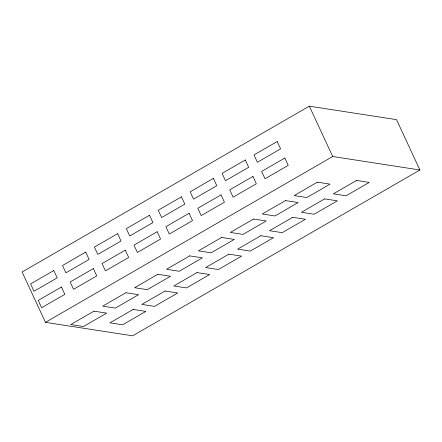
<?xml version="1.0" encoding="UTF-8"?>
<svg xmlns="http://www.w3.org/2000/svg" width="442" height="442" viewBox="0 0 442 442"><rect width="100%" height="100%" fill="white"/><g stroke="black" fill="none" stroke-linecap="round" stroke-linejoin="round"><path stroke-width="0.66" d="M309.339 106.168L22.1 272.001L45.465 322.345L132.661 335.832L419.9 169.999L396.535 119.655L309.339 106.168L332.704 156.507L419.9 169.999M45.465 322.345L332.704 156.507M53.791 270.532L30.581 283.935L33.979 291.256L57.189 277.858L53.791 270.532M85.709 252.106L62.499 265.509L65.897 272.83L89.107 259.432L85.709 252.106M117.622 233.68L94.411 247.084L97.809 254.404L121.02 241.006L117.622 233.68M149.54 215.254L126.329 228.658L129.727 235.978L152.938 222.58L149.54 215.254M181.452 196.828L158.242 210.232L161.639 217.552L184.855 204.149L181.452 196.828M213.37 178.402L190.159 191.806L193.557 199.127L216.768 185.723L213.37 178.402M245.288 159.976L222.077 173.375L225.475 180.701L248.686 167.297L245.288 159.976M277.2 141.55L253.99 154.949L257.388 162.275L280.598 148.871L277.2 141.55M61.438 287.007L38.227 300.411L41.625 307.731L64.836 294.333L61.438 287.007M93.356 268.581L70.145 281.985L73.543 289.306L96.754 275.907L93.356 268.581M125.268 250.155L102.058 263.559L105.456 270.88L128.666 257.482L125.268 250.155M157.186 231.73L133.976 245.133L137.374 252.454L160.584 239.05L157.186 231.73M189.099 213.304L165.888 226.707L169.286 234.028L192.502 220.624L189.099 213.304M221.017 194.878L197.806 208.281L201.204 215.602L224.414 202.198L221.017 194.878M252.935 176.452L229.718 189.85L233.122 197.176L256.332 183.773L252.935 176.452M284.847 158.026L261.636 171.424L265.034 178.75L288.245 165.347L284.847 158.026M93.986 311.162L70.775 324.561L83.455 326.522L106.666 313.124L93.986 311.162M125.898 292.731L102.688 306.135L115.373 308.096L138.584 294.698L125.898 292.731M157.816 274.305L134.606 287.709L147.285 289.67L170.496 276.272L157.816 274.305M189.728 255.879L166.518 269.283L179.203 271.244L202.414 257.841L189.728 255.879M221.646 237.453L198.436 250.857L211.116 252.818L234.332 239.415L221.646 237.453M253.564 219.028L230.354 232.431L243.034 234.393L266.244 220.989L253.564 219.028M285.477 200.602L262.266 214.005L274.952 215.967L298.162 202.563L285.477 200.602M317.395 182.176L294.184 195.574L306.864 197.541L330.075 184.137L317.395 182.176M133.158 309.433L109.948 322.831L122.633 324.798L145.843 311.395L133.158 309.433M165.076 291.007L141.865 304.405L154.545 306.367L177.756 292.969L165.076 291.007M196.988 272.581L173.778 285.98L186.463 287.941L209.674 274.543L196.988 272.581M228.906 254.156L205.696 267.554L218.376 269.515L241.592 256.117L228.906 254.156M260.824 235.73L237.608 249.128L250.294 251.089L273.504 237.691L260.824 235.73M292.737 217.298L269.526 230.702L282.211 232.663L305.422 219.265L292.737 217.298M324.655 198.872L301.444 212.276L314.124 214.237L337.334 200.834L324.655 198.872M356.567 180.447L333.356 193.85L346.042 195.812L369.252 182.408L356.567 180.447"/></g></svg>
